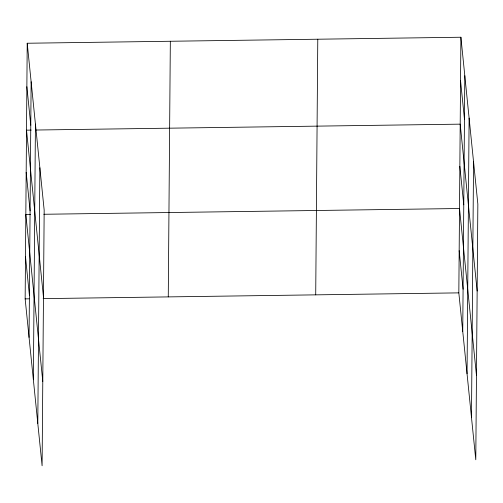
<?xml version="1.0" encoding="UTF-8"?>
<svg xmlns="http://www.w3.org/2000/svg" width="503" height="503" viewBox="0 0 503 503"><rect width="100%" height="100%" fill="white"/><g stroke="black" fill="none" stroke-linecap="round" stroke-linejoin="round"><path stroke-width="0.75" d="M27.219 43.245L44.17 210.128L42.101 465.765L25.15 298.883L27.219 43.245L460.899 37.235L477.85 204.117L475.781 459.755L458.83 292.872L460.899 37.235M29.061 337.387L31.129 81.756M33.368 379.752L35.43 124.115M37.8 423.4L39.863 167.763M168.266 296.896L170.335 41.265M315.714 294.852L317.783 39.221M462.741 331.376L464.81 75.746M467.048 373.742L469.11 118.111M471.481 417.389L473.549 161.759M31.205 130.095L26.514 130.164L43.465 297.047M35.902 130.032L460.195 124.153L477.146 291.036M30.526 214.454L25.835 214.523L42.786 381.406M43.818 214.272L459.516 208.512L476.467 375.395M25.15 298.883L29.061 298.826M43.139 298.631L458.83 292.872M460.547 80.694L464.458 119.205M459.855 166.33L463.766 204.84M459.17 250.689L463.087 289.2M26.866 86.705L30.777 125.209M26.175 172.34L30.086 210.851M25.49 256.7L29.4 295.211"/></g></svg>
